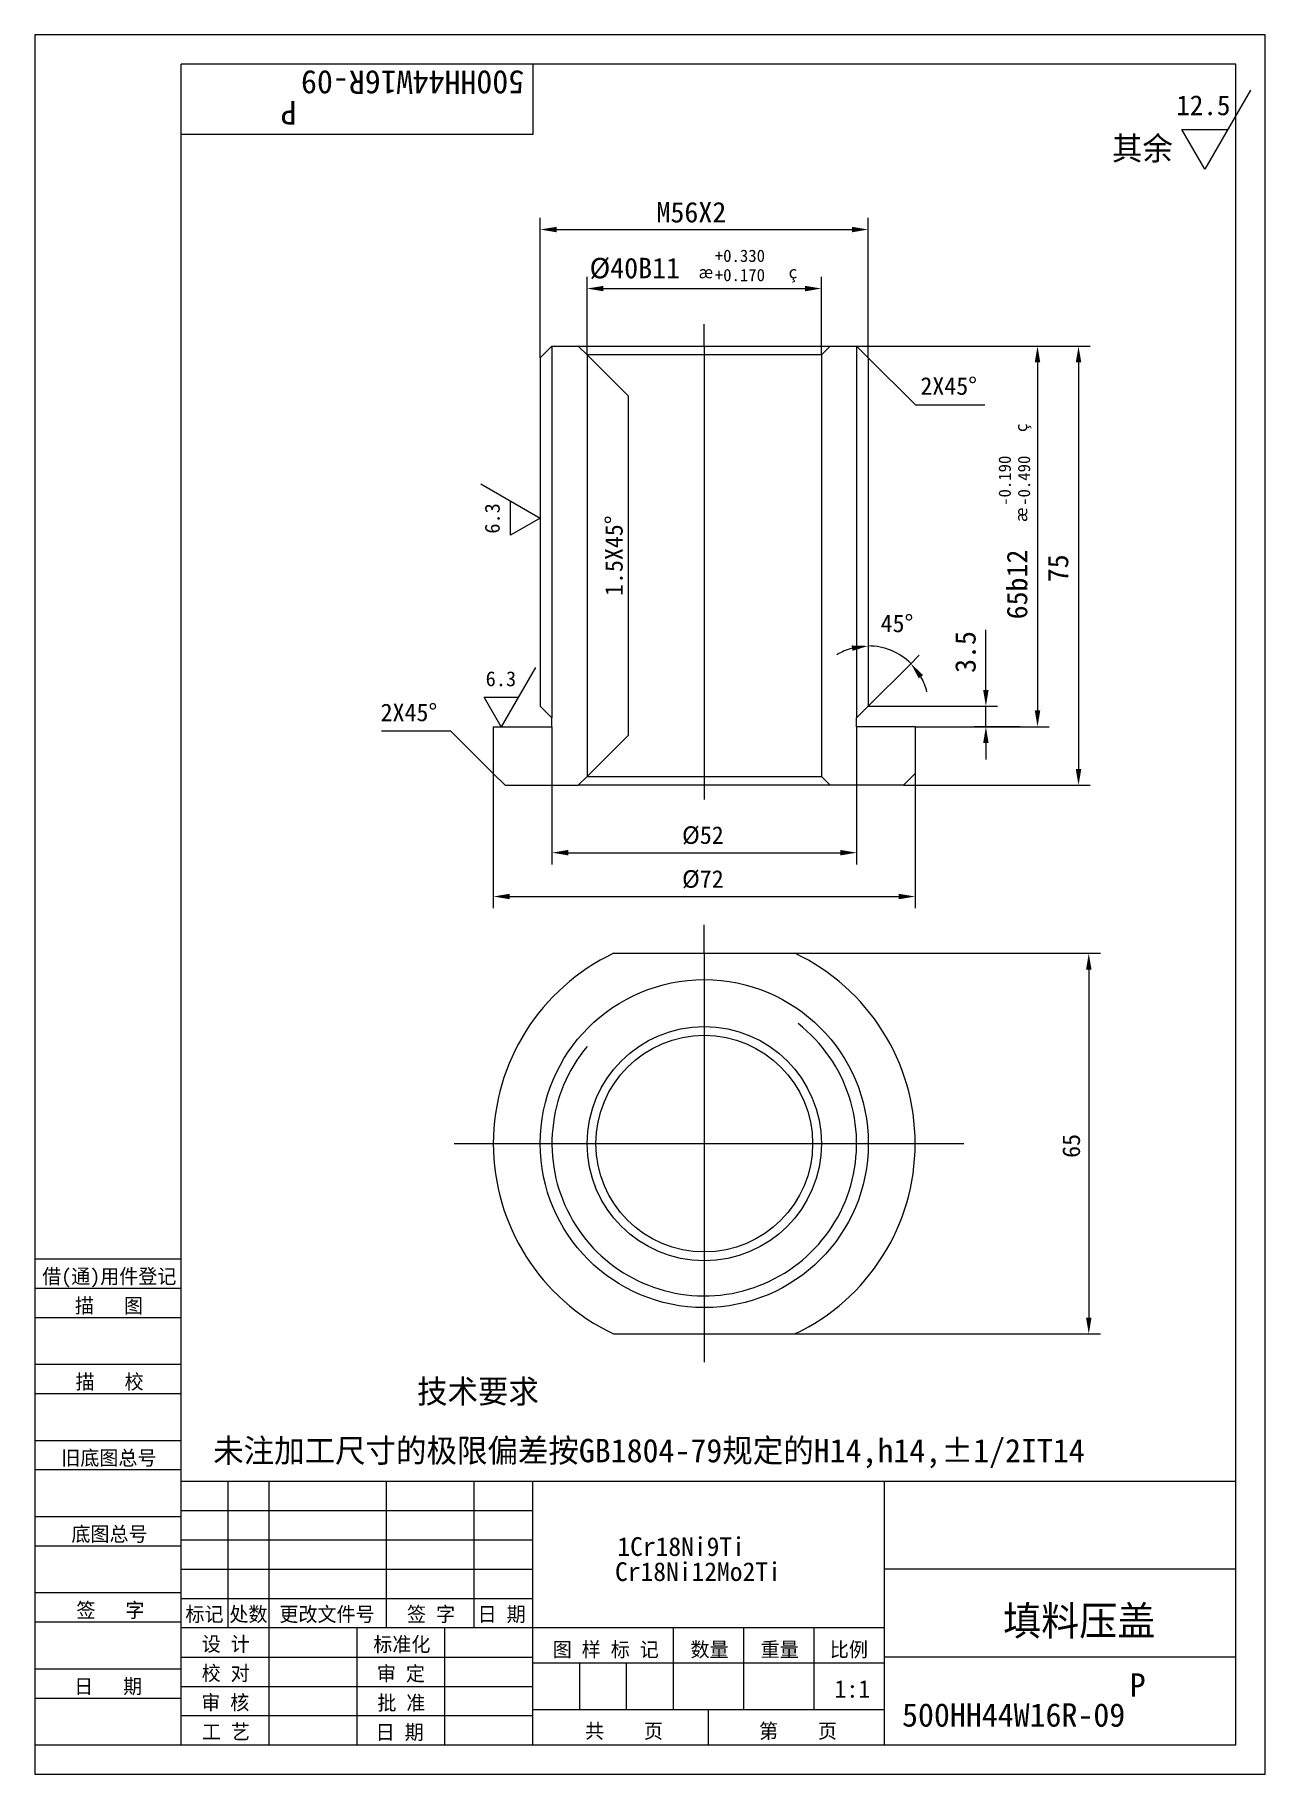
# Model space of a CAD drawing. Header units: metres. Extents: x 0 to 210, y 0 to 297.
import ezdxf

# ---------------------------------------------------------------- set-up
doc = ezdxf.new("R2010")
doc.units = ezdxf.units.M
for name, color, linetype in [('C', 6, 'Continuous'), ('D', 1, 'Continuous'), ('FL', 5, 'Continuous'), ('HA', 5, 'Continuous'), ('T', 7, 'Continuous'), ('TL', 4, 'Continuous')]:
    doc.layers.add(name, color=color, linetype=linetype)

# ---------------------------------------------------------------- blocks, each defined once
blk = doc.blocks.new('TUKUN4')
at = {"layer": 'FL'}
for p, q in [((0, 297), (0, 0)), ((210, 297), (0, 297)), ((210, 0), (210, 297)), ((0, 78), (25, 78)), ((0, 70), (25, 70)), ((0, 65), (25, 65)), ((0, 57), (25, 57)), ((0, 52), (25, 52)), ((33, 25), (33, 50)), ((40, 5), (40, 50)), ((60, 25), (60, 50)), ((75, 25), (75, 50)), ((25, 45), (85, 45)), ((0, 44), (25, 44)), ((0, 39), (25, 39)), ((25, 40), (85, 40)), ((25, 35), (85, 35)), ((0, 31), (25, 31)), ((25, 30), (85, 30)), ((0, 26), (25, 26)), ((70, 5), (70, 25)), ((0, 18), (25, 18)), ((25, 20), (85, 20)), ((25, 15), (85, 15)), ((0, 13), (25, 13)), ((25, 10), (85, 10)), ((0, 0), (210, 0))]:
    blk.add_line(p, q, dxfattribs=at)
at = {"layer": 'TL'}
for p, q in [((25, 5), (25, 292)), ((205, 292), (25, 292)), ((85, 292), (85, 280)), ((205, 5), (205, 292)), ((85, 280), (25, 280)), ((0, 88), (25, 88)), ((0, 83), (25, 83)), ((205, 50), (25, 50)), ((85, 5), (85, 50)), ((145, 5), (145, 50)), ((205, 35), (145, 35)), ((145, 25), (25, 25)), ((55, 5), (55, 25)), ((109, 11), (109, 25)), ((121, 11), (121, 25)), ((133, 11), (133, 25)), ((85, 19), (145, 19)), ((93, 11), (93, 19)), ((101, 11), (101, 19)), ((205, 20), (145, 20)), ((145, 11), (85, 11)), ((115, 5), (115, 11)), ((0, 5), (205, 5))]:
    blk.add_line(p, q, dxfattribs=at)
at = {"layer": 'T'}
for s, p in [('借(通)用件登记', (1.26, 83.76)), ('描   图', (6.86, 78.76)), ('描   校', (6.98, 65.76)), ('旧底图总号', (4.52, 52.76)), ('底图总号', (6.25, 39.76)), ('签   字', (7.1, 26.76)), ('标记', (25.71, 26.07)), ('处数', (33.22, 26.07)), ('更改文件号', (41.75, 26.07)), ('签 字', (63.53, 26.07)), ('日 期', (75.57, 26.07)), ('设 计', (28.5, 20.99)), ('标准化', (57.77, 20.93)), ('图 样 标 记', (88.4, 20.04)), ('数量', (111.92, 20.04)), ('重量', (123.88, 20.04)), ('比例', (135.7, 20.04)), ('校 对', (28.48, 15.99)), ('审 定', (58.39, 15.93)), ('日   期', (6.72, 13.76)), ('审 核', (28.41, 10.99)), ('批 准', (58.46, 10.93)), ('共    页', (93.91, 6.13)), ('第    页', (123.62, 6.13)), ('工 艺', (28.52, 5.99)), ('日 期', (58.18, 5.93))]:
    blk.add_text(s, height=2.5, dxfattribs=at).set_placement(p)

msp = doc.modelspace()

# ---------------------------------------------------------------- linework, layer by layer
at = {"layer": 'C'}
for p, q in [((114.26, 243.85), (114.26, 247.6)), ((114.26, 243.85), (114.26, 176.85)), ((114.26, 176.85), (114.26, 168.85)), ((114.26, 168.85), (114.26, 166.44)), ((114.26, 140.17), (114.26, 145)), ((114.26, 140.17), (114.26, 75.17)), ((71.56, 107.67), (158.55, 107.67)), ((114.26, 75.17), (114.26, 70.35))]:
    msp.add_line(p, q, dxfattribs=at)
at = {"layer": 'D'}
for p, q in [((207.48, 287.57), (199.67, 274.05)), ((199.67, 274.05), (195.77, 280.81)), ((195.77, 280.81), (203.58, 280.81)), ((86.26, 241.85), (86.26, 265.75)), ((142.26, 241.85), (142.26, 265.75)), ((89.06, 263.75), (139.46, 263.75)), ((94.26, 242.35), (94.26, 255.67)), ((134.26, 242.35), (134.26, 255.67)), ((97.06, 253.67), (131.46, 253.67)), ((140.26, 243.85), (180.14, 243.85)), ((140.76, 243.85), (173.14, 243.85)), ((94.26, 242.35), (101.33, 235.28)), ((142.26, 241.85), (150.29, 233.82)), ((171.14, 241.05), (171.14, 181.65)), ((178.14, 241.05), (178.14, 171.65)), ((101.33, 177.42), (101.33, 235.28)), ((150.29, 233.82), (162.14, 233.82)), ((76.12, 220.35), (86.26, 214.49)), ((81.19, 211.57), (81.19, 217.42)), ((86.26, 214.49), (81.19, 211.57)), ((162.33, 187.95), (162.33, 195.38)), ((149.33, 189.42), (150.96, 191.05)), ((85.48, 188.99), (79.62, 178.85)), ((142.26, 182.35), (149.33, 189.42)), ((162.33, 185.15), (162.33, 187.95)), ((79.62, 178.85), (76.7, 183.92)), ((76.7, 183.92), (82.55, 183.92)), ((142.26, 182.35), (164.33, 182.35)), ((162.33, 178.85), (162.33, 182.35)), ((88.26, 178.85), (88.26, 155.35)), ((140.26, 178.85), (140.26, 155.35)), ((150.26, 178.85), (173.14, 178.85)), ((168.2, 178.85), (160.33, 178.85)), ((71.02, 178.09), (59.17, 178.09)), ((78.26, 170.85), (71.02, 178.09)), ((94.26, 170.35), (99.92, 176.01)), ((99.92, 176.01), (101.33, 177.42)), ((162.33, 176.05), (162.33, 173.25)), ((78.26, 170.85), (78.26, 147.86)), ((150.26, 170.85), (150.26, 147.86)), ((148.26, 168.85), (180.14, 168.85)), ((91.06, 157.35), (137.46, 157.35)), ((81.06, 149.86), (147.46, 149.86)), ((129.74, 140.17), (181.89, 140.17)), ((179.89, 137.37), (179.89, 77.97)), ((129.74, 75.17), (181.89, 75.17))]:
    msp.add_line(p, q, dxfattribs=at)
for start, end in [(105.63, 121.26), (45, 90), (13.74, 29.37)]:
    msp.add_arc((142.26, 182.35), 10.3, start, end, dxfattribs=at)
for points in [[(89.06, 264.21), (89.06, 263.28), (86.26, 263.75)], [(139.46, 264.21), (139.46, 263.28), (142.26, 263.75)], [(97.06, 254.13), (97.06, 253.2), (94.26, 253.67)], [(131.46, 254.13), (131.46, 253.2), (134.26, 253.67)], [(170.67, 241.05), (171.61, 241.05), (171.14, 243.85)], [(177.67, 241.05), (178.61, 241.05), (178.14, 243.85)], [(139.42, 192.73), (139.55, 191.81), (142.26, 192.65)], [(150.86, 187.12), (151.61, 187.68), (149.54, 189.63)], [(161.86, 185.15), (162.8, 185.15), (162.33, 182.35)], [(170.67, 181.65), (171.61, 181.65), (171.14, 178.85)], [(161.86, 176.05), (162.8, 176.05), (162.33, 178.85)], [(177.67, 171.65), (178.61, 171.65), (178.14, 168.85)], [(91.06, 157.82), (91.06, 156.88), (88.26, 157.35)], [(137.46, 157.82), (137.46, 156.88), (140.26, 157.35)], [(81.06, 150.33), (81.06, 149.4), (78.26, 149.86)], [(147.46, 150.33), (147.46, 149.4), (150.26, 149.86)], [(179.42, 137.37), (180.36, 137.37), (179.89, 140.17)], [(179.42, 77.97), (180.36, 77.97), (179.89, 75.17)]]:
    msp.add_solid(points, dxfattribs=at)
at = {"layer": 'HA'}
for p, q in [((88.26, 243.85), (88.26, 180.35)), ((140.26, 243.85), (140.26, 180.35))]:
    msp.add_line(p, q, dxfattribs=at)
msp.add_arc((114.26, 107.67), 26, 140.3, 52, dxfattribs=at)
at = {"layer": 'TL'}
for p, q in [((86.26, 241.85), (88.26, 243.85)), ((88.26, 243.85), (92.76, 243.85)), ((92.76, 243.85), (94.26, 242.35)), ((92.76, 243.85), (135.76, 243.85)), ((134.26, 242.35), (135.76, 243.85)), ((135.76, 243.85), (140.26, 243.85)), ((142.26, 241.85), (140.26, 243.85)), ((86.26, 241.85), (86.26, 182.35)), ((94.26, 242.35), (94.26, 170.35)), ((134.26, 242.35), (94.26, 242.35)), ((134.26, 242.35), (134.26, 170.35)), ((142.26, 241.85), (142.26, 182.35)), ((88.26, 180.35), (86.26, 182.35)), ((142.26, 182.35), (140.26, 180.35)), ((78.26, 178.85), (88.26, 178.85)), ((78.26, 178.85), (78.26, 170.85)), ((88.26, 178.85), (88.26, 180.35)), ((140.26, 178.85), (140.26, 180.35)), ((150.26, 178.85), (140.26, 178.85)), ((150.26, 178.85), (150.26, 170.85)), ((80.26, 168.85), (78.26, 170.85)), ((94.26, 170.35), (92.76, 168.85)), ((94.26, 170.35), (134.26, 170.35)), ((135.76, 168.85), (134.26, 170.35)), ((148.26, 168.85), (150.26, 170.85)), ((80.26, 168.85), (92.76, 168.85)), ((135.76, 168.85), (92.76, 168.85)), ((148.26, 168.85), (135.76, 168.85)), ((98.78, 140.17), (129.74, 140.17)), ((98.78, 75.17), (129.74, 75.17))]:
    msp.add_line(p, q, dxfattribs=at)
for radius in [28, 20, 18.5]:
    msp.add_circle((114.26, 107.67), radius, dxfattribs=at)
for start, end in [(115.47, 244.53), (295.47, 64.53)]:
    msp.add_arc((114.26, 107.67), 36, start, end, dxfattribs=at)

# ---------------------------------------------------------------- block references
at = {"layer": 'D'}
msp.add_blockref('TUKUN4', (0, 0), dxfattribs=at)

# ---------------------------------------------------------------- texts
for s, height, rotation, p in [('500HH44W16R-09', 4, 180, (83.53, 290.89)), ('P', 4, 180, (44.7, 285.67)), ('%%231', 2.1, 90, (169.39, 229.17)), ('-0.190', 2.1, 90, (166.59, 216.57)), ('-0.490', 2.1, 90, (169.88, 216.57)), ('6.3', 2.55, 90, (79.35, 211.82)), ('1.5X45%%D', 3, 90, (100.34, 201.18)), ('%%230', 2.1, 90, (169.39, 213.77)), ('65b12', 3.5, 90, (169.39, 197.19)), ('75', 3.5, 90, (176.39, 203.52)), ('3.5', 3.5, 90, (160.58, 188.04)), ('65', 3, 90, (178.39, 105.24))]:
    msp.add_text(s, height=height, rotation=rotation, dxfattribs=at).set_placement(p)
for s, height, p in [('12.5', 3.4, (194.82, 283.27)), ('其余', 4, (183.85, 275.61)), ('M56X2', 3.5, (106.11, 264.96)), ('%%C40B11', 3.5, (94.68, 255.42)), ('+0.330', 2.1, (116.06, 258.22)), ('%%230', 2.1, (113.26, 255.42)), ('+0.170', 2.1, (116.06, 254.93)), ('%%231', 2.1, (128.66, 255.42)), ('2X45%%d', 3, (151.15, 235.53)), ('45%%D', 3, (144.36, 195)), ('6.3', 2.55, (76.95, 185.77)), ('2X45%%d', 3, (59.02, 179.8)), ('%%C52', 3, (110.47, 158.85)), ('%%C72', 3, (110.47, 151.36)), ('技术要求', 4, (65.24, 63.36)), ('未注加工尺寸的极限偏差按GB1804-79规定的H14,h14,%%P1/2IT14', 4, (30.45, 53.26)), ('1Cr18Ni9Ti', 3.2, (99.43, 37.27)), ('Cr18Ni12Mo2Ti', 3.2, (99.03, 32.99)), ('填料压盖', 5, (165.26, 23.7)), ('1:1', 3, (136.47, 13.06)), ('P', 4, (186.88, 13.23)), ('500HH44W16R-09', 4, (148.02, 8.12))]:
    msp.add_text(s, height=height, dxfattribs=at).set_placement(p)

doc.saveas('drawing.dxf')
